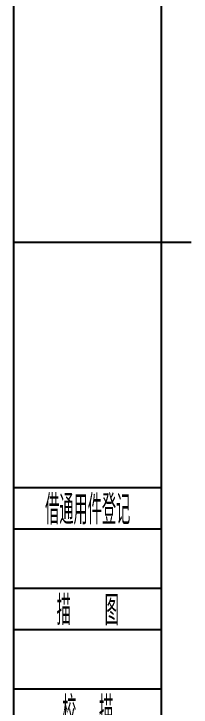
# Model space of a CAD drawing. Header units: millimetres. Extents: x 940 to 1780, y -29 to 565.
# Drawn here: x 939.9 to 999.9, y 111.1 to 345.5 of the extents above; entities that cross this region are included whole.
import ezdxf
from ezdxf.enums import TextEntityAlignment as Align

# ---------------------------------------------------------------- set-up
doc = ezdxf.new("R2010")
doc.units = ezdxf.units.MM
for name, color, linetype in [('1轮廓实线层', 7, 'Continuous'), ('2细线层', 4, 'Continuous'), ('6文字层', 3, 'Continuous'), ('图框层', 7, 'Continuous')]:
    doc.layers.add(name, color=color, linetype=linetype)
doc.styles.add('PC_TEXTSTYLE', font='ISOCP.SHX', dxfattribs={"width": 0.707, "bigfont": 'GBCBIG.SHX'})

# ---------------------------------------------------------------- blocks, each defined once
blk = doc.blocks.new('ZwmFrameMain_附加栏')
at = {"layer": '2细线层'}
for p, q in [((-25, 102), (0, 102)), ((-25, 95), (0, 95)), ((-25, 85), (0, 85)), ((-25, 78), (0, 78)), ((-25, 68), (0, 68)), ((-25, 61), (0, 61)), ((-25, 51), (0, 51)), ((-25, 44), (0, 44)), ((-25, 34), (0, 34)), ((-25, 27), (0, 27)), ((-25, 17), (0, 17)), ((-25, 10), (0, 10)), ((-25, 0), (0, 0))]:
    blk.add_line(p, q, dxfattribs=at)
at = {"layer": '6文字层', "color": 3, "style": 'PC_TEXTSTYLE'}
for s, width, p in [('借通用件登记', 0.667, (-12.5, 98.5)), ('描   图', 0.6667, (-12.5, 81.5)), ('校  描', 0.667, (-12.5, 64.5)), ('旧底图总号', 0.667, (-12.5, 47.5)), ('签  字', 0.667, (-12.5, 30.5)), ('日  期', 0.667, (-12.49, 13.6))]:
    blk.add_text(s, height=5, dxfattribs=dict(at, width=width)).set_placement(p, align=Align.MIDDLE)
at = {"layer": '6文字层', "style": 'PC_TEXTSTYLE'}
for tag, width, p, p2 in [('借通用件登记', 0.671328, (-23.44, 86.36), (-1.25, 86.36)), ('描图', 2.120922, (-23.44, 69.36), (-1.25, 69.36)), ('校图', 2.149976, (-23.75, 52.06), (-1.25, 52.06)), ('旧底图总号', 0.761452, (-22.84, 35.67), (-1.86, 35.67)), ('签字', 2.026939, (-23.14, 18.37), (-1.56, 18.37)), ('日期', 1.89999, (-22.84, 1.37), (-2.17, 1.37))]:
    blk.add_attdef(tag, text='', height=5, dxfattribs=dict(at, width=width)).set_placement(p, p2, align=Align.FIT)
blk = doc.blocks.new('ZwmFrameMain_A3^_^无分区图框^_^landscape')
at = {"layer": '1轮廓实线层'}
for p, q in [((0, 0), (0, 287)), ((-25, 143.5), (5, 143.5))]:
    blk.add_line(p, q, dxfattribs=at)
at = {"layer": '2细线层'}
blk.add_line((-25, -5), (-25, 292), dxfattribs=at)

msp = doc.modelspace()

# ---------------------------------------------------------------- block references
at = {"layer": '图框层', "xscale": 2, "yscale": 2, "zscale": 2}
for name in ['ZwmFrameMain_A3^_^无分区图框^_^landscape', 'ZwmFrameMain_附加栏']:
    msp.add_blockref(name, (989.892, -18.661), dxfattribs=at)

doc.saveas('drawing.dxf')
